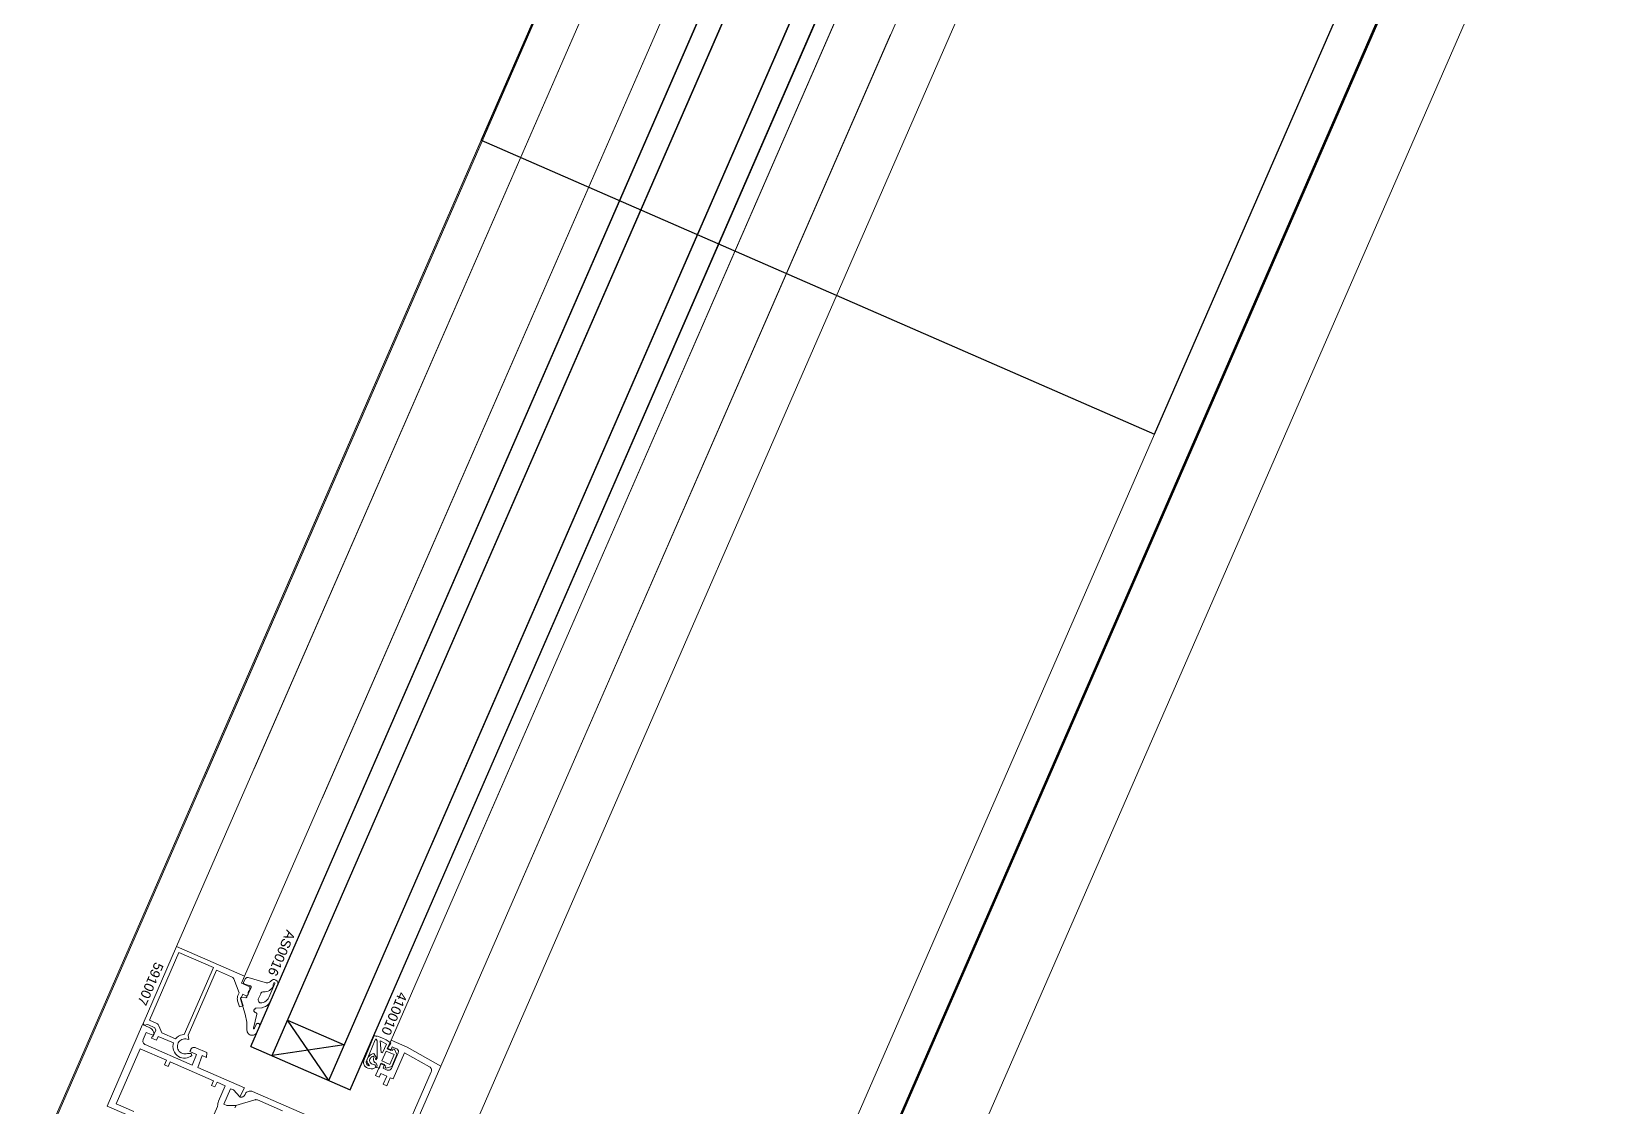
# Model space of a CAD drawing. Header units: millimetres. Extents: x -50172 to 90294, y -80883 to 956680.
# Drawn here: x 5260 to 5664, y -15446.1 to -15168.1 of the extents above; entities that cross this region are included whole.
import ezdxf

# ---------------------------------------------------------------- set-up
doc = ezdxf.new("R2010")
doc.units = ezdxf.units.MM
doc.header["$MEASUREMENT"] = 0
doc.linetypes.add('Dot & Dashed', pattern=[670.277762, 352.777767, -176.388884, 0, -141.111112])
for name, color, linetype, lineweight in [('0_Pen_No__2', 8, 'Continuous', 15), ('0_Pen_No__5', 7, 'Continuous', 25), ('0_Pen_No__7', 7, 'Continuous', 35), ('0_Pen_No__9', 7, 'Continuous', 13), ('New_A-20-M_Roof_Pen_No__93', 8, 'Continuous', 13), ('New_A-25-M_Curtain_Wall_Pen_No__90', 8, 'Continuous', 20), ('New_A-25-M_Wall_Ext_Pen_No__87', 8, 'Continuous', 20), ('New_ArchiCAD Windows_Pen_No__3', 7, 'Continuous', 18)]:
    doc.layers.add(name, color=color, linetype=linetype, lineweight=lineweight)
for name, color, linetype, lineweight, true_color in [('0_Pen_No__40', 7, 'Continuous', 35, 0x2a2a2a), ('New_A-25-M_Curtain_Wall_Pen_No__69', 7, 'Continuous', 20, 0x606060), ('New_ArchiCAD Windows_Pen_No__23', 7, 'Continuous', 30, 0x2a2a2a)]:
    doc.layers.add(name, color=color, linetype=linetype, lineweight=lineweight, true_color=true_color)
for name, color, linetype in [('New_A-20-M_Roof', 7, 'Continuous'), ('New_A-25-M_Curtain_Wall', 7, 'Continuous'), ('New_A-25-M_Wall_Ext', 7, 'Continuous'), ('New_ArchiCAD Windows', 7, 'Continuous')]:
    doc.layers.add(name, color=color, linetype=linetype)
doc.styles.add('GENERATED_STYLE_3', font='')
doc.styles.get('GENERATED_STYLE_3').set_extended_font_data('Arial')

# ---------------------------------------------------------------- blocks, each defined once
blk = doc.blocks.new('Wall_2_1', base_point=(10092.6, -4631.3))
at = {"layer": 'New_A-25-M_Wall_Ext_Pen_No__87', "linetype": 'Continuous', "flags": 128}
for points in [[(10000.93, -4591.33), (2142.47, -22613.27)], [(2234.14, -22653.24), (10092.6, -4631.3)]]:
    blk.add_lwpolyline(points, dxfattribs=at)
blk = doc.blocks.new('Wall_4_1', base_point=(9982.59, -4632.6))
at = {"layer": 'New_A-25-M_Wall_Ext_Pen_No__87', "linetype": 'Continuous', "flags": 128}
blk.add_lwpolyline([(4871.77, -16353.33), (9982.59, -4632.6)], dxfattribs=at)
blk = doc.blocks.new('Triple Window 19_2')
at = {"layer": 'New_ArchiCAD Windows_Pen_No__23', "linetype": 'Continuous'}
for p, q in [((725, 0), (812.5, 0)), ((812.5, 0), (812.5, -190)), ((725, -190), (662.5, -190)), ((812.5, -190), (725, -190))]:
    blk.add_line(p, q, dxfattribs=at)
at = {"layer": 'New_ArchiCAD Windows_Pen_No__3', "linetype": 'Continuous'}
for p, q in [((812.5, 0), (1100, 0)), ((1100, -190), (812.5, -190)), ((-1175, -200), (1175, -200))]:
    blk.add_line(p, q, dxfattribs=at)
blk = doc.blocks.new('Wall_239_1', base_point=(10165.92, -4712.54))
at = {"layer": 'New_ArchiCAD Windows', "color": 251, "linetype": 'Continuous', "lineweight": 20, "true_color": 0x606060, "xscale": -1, "zscale": 1000, "rotation": 66.44041158399281}
blk.add_blockref('Triple Window 19_2', (5701.05, -14451.52), dxfattribs=at)
blk = doc.blocks.new('Morph_2_1')
at = {"layer": 'New_A-20-M_Roof_Pen_No__93', "linetype": 'Continuous', "flags": 128}
blk.add_lwpolyline([(2064.53, -22792.01), (10012.82, -4564.06)], dxfattribs=at)
blk = doc.blocks.new('Beam_8_1', base_point=(10000.93, -4591.33))
at = {"layer": 'New_A-25-M_Curtain_Wall_Pen_No__69', "linetype": 'Dot & Dashed'}
blk.add_line((10000.93, -4591.33), (2142.47, -22613.27), dxfattribs=at)
at = {"layer": 'New_A-25-M_Curtain_Wall_Pen_No__90', "linetype": 'Continuous'}
for p, q in [((10000.93, -4591.33), (2142.47, -22613.27)), ((10203.2, -4679.52), (2344.74, -22701.46))]:
    blk.add_line(p, q, dxfattribs=at)

msp = doc.modelspace()

# ---------------------------------------------------------------- linework, layer by layer
at = {"layer": '0_Pen_No__2', "linetype": 'Continuous', "flags": 128}
for points in [[(5301.31, -15432.32), (5301.51, -15432.85), (5301.14, -15433.12), (5300.73, -15433.33), (5300.29, -15433.47), (5299.84, -15433.55), (5299.38, -15433.55), (5298.93, -15433.49), (5298.49, -15433.35), (5298.04, -15433.11), (5297.63, -15432.8), (5297.29, -15432.43), (5297.01, -15432), (5296.8, -15431.53), (5296.67, -15431.04), (5296.63, -15430.53), (5296.66, -15430.02), (5296.73, -15429.64), (5292.78, -15427.92), (5292.34, -15428.93), (5291.06, -15428.37), (5291.22, -15428), (5291.4, -15428.08), (5292.16, -15426.34), (5291.9, -15425.68), (5290.11, -15424.9), (5289.2, -15425.01), (5288.89, -15424.59), (5297.56, -15404.7), (5315.16, -15412.37), (5314.36, -15414.2), (5316.47, -15415.12), (5316.53, -15416.01), (5316.39, -15416.11), (5316.27, -15416.22), (5316.18, -15416.35), (5316.1, -15416.5), (5316.06, -15416.66), (5316.03, -15416.82), (5316.04, -15416.98), (5316.07, -15417.14), (5315.66, -15417.5), (5314.65, -15417.06), (5314.19, -15418.11), (5314.75, -15420.02), (5313.79, -15420.31), (5313.33, -15418.74), (5313.27, -15418.47), (5313.25, -15418.19), (5313.27, -15417.91), (5313.32, -15417.64), (5313.42, -15417.38), (5313.73, -15416.66), (5312.33, -15413.09), (5312.26, -15412.95), (5312.17, -15412.82), (5312.06, -15412.71), (5311.93, -15412.61), (5311.79, -15412.54), (5307.87, -15410.83)], [(5307.87, -15410.83), (5300.56, -15427.6), (5300.69, -15428.76), (5300.26, -15428.64), (5299.93, -15428.57), (5299.6, -15428.57), (5299.27, -15428.62), (5298.95, -15428.72), (5298.66, -15428.88), (5298.4, -15429.08), (5298.17, -15429.33), (5298, -15429.61), (5297.87, -15429.92), (5297.79, -15430.25), (5297.78, -15430.58), (5297.82, -15430.91), (5297.91, -15431.23), (5298.06, -15431.53), (5298.26, -15431.8), (5298.5, -15432.03), (5298.77, -15432.21), (5299.08, -15432.35), (5299.4, -15432.44), (5299.73, -15432.46), (5300.07, -15432.43), (5300.39, -15432.35), (5301.31, -15432.32)], [(5312.65, -15446.4), (5312.93, -15445.76), (5310.51, -15445.8), (5309.78, -15445.48), (5311.54, -15441.45), (5312.27, -15441.77), (5313.89, -15443.56), (5315.11, -15441.26), (5303.01, -15435.98), (5304.13, -15432.87), (5305.33, -15433.39), (5305.41, -15432.12), (5302.52, -15430.86), (5302.37, -15430.81), (5302.22, -15430.78), (5302.06, -15430.78), (5301.91, -15430.8), (5301.76, -15430.84), (5301.61, -15430.91), (5301.49, -15431), (5301.37, -15431.11), (5301.28, -15431.24), (5301.2, -15431.38), (5301, -15431.83), (5302.75, -15432.59), (5301.55, -15435.34), (5289.45, -15430.07), (5289.31, -15429.99), (5289.18, -15429.9), (5289.07, -15429.79), (5288.98, -15429.66), (5288.92, -15429.52), (5288.87, -15429.37), (5288.85, -15429.21), (5288.85, -15429.05), (5288.88, -15428.9), (5288.93, -15428.75), (5289.73, -15426.92), (5291.38, -15427.64), (5291.78, -15427.25), (5291.57, -15426.72), (5291.43, -15426.44), (5291.25, -15426.18), (5291.04, -15425.96), (5290.79, -15425.77), (5290.51, -15425.62), (5288.77, -15424.86), (5279.58, -15445.95), (5284.62, -15448.14)], [(5334.34, -15508.01), (5365.91, -15435.59), (5357.15, -15430.68), (5353.02, -15428.88)], [(5353.02, -15428.88), (5352.02, -15431.17), (5352.94, -15431.57), (5353.34, -15430.65), (5354.44, -15431.13), (5354.55, -15431.19), (5354.65, -15431.27), (5354.74, -15431.36), (5354.81, -15431.46), (5354.86, -15431.57), (5354.9, -15431.69), (5354.92, -15431.82), (5354.91, -15431.94), (5354.89, -15432.07), (5354.85, -15432.19), (5353.09, -15436.22), (5353.03, -15436.33), (5352.96, -15436.43), (5352.87, -15436.52), (5352.77, -15436.59), (5352.65, -15436.64), (5352.53, -15436.68), (5352.41, -15436.7), (5352.28, -15436.7), (5352.16, -15436.67), (5352.04, -15436.63), (5350.94, -15436.15), (5351.34, -15435.24), (5350.42, -15434.84), (5349.02, -15438.05), (5349.94, -15438.44), (5350.34, -15437.53), (5351.9, -15438.21), (5350.98, -15440.32), (5351.9, -15440.72), (5352.82, -15438.61), (5353.55, -15438.93), (5356.5, -15432.15), (5362.99, -15435.79), (5363.13, -15435.88), (5363.24, -15435.99), (5363.34, -15436.12), (5363.42, -15436.26), (5363.47, -15436.42), (5363.5, -15436.58), (5363.5, -15436.74), (5363.47, -15436.9), (5363.42, -15437.06), (5354.16, -15458.29)], [(5286.5, -15447.33), (5281.92, -15445.33), (5288.11, -15431.12), (5294.99, -15434.12), (5294.47, -15435.31), (5295.39, -15435.71), (5295.91, -15434.52), (5307.09, -15439.4), (5306.57, -15440.59), (5307.49, -15440.99), (5308.01, -15439.8), (5310.11, -15440.71), (5308.37, -15444.7), (5308.27, -15444.99), (5308.22, -15445.29), (5308.21, -15445.6), (5308.2, -15445.74), (5308.17, -15445.89), (5308.12, -15446.03), (5305.46, -15452.14)], [(5334.64, -15449.77), (5317.22, -15442.18), (5317, -15442.1), (5316.77, -15442.06), (5316.53, -15442.06), (5316.3, -15442.09), (5316.07, -15442.16), (5315.86, -15442.26), (5315.67, -15442.39), (5315.5, -15442.56), (5315.36, -15442.75), (5315.25, -15442.95), (5315.21, -15443.04), (5315.13, -15443.18), (5315.04, -15443.31), (5314.93, -15443.42), (5314.8, -15443.51), (5314.66, -15443.58), (5314.51, -15443.62), (5314.35, -15443.64), (5314.19, -15443.64), (5314.04, -15443.61), (5313.89, -15443.56), (5312.27, -15441.77), (5311.54, -15441.45), (5309.78, -15445.48), (5310.51, -15445.8), (5312.92, -15445.78), (5317.8, -15444.32), (5317.94, -15444.29), (5318.08, -15444.28), (5318.22, -15444.29), (5318.36, -15444.32), (5318.49, -15444.37), (5324.92, -15447.17)]]:
    msp.add_lwpolyline(points, dxfattribs=at)
msp.add_lwpolyline([(5307.08, -15410.15), (5298.18, -15406.28), (5290.55, -15423.78), (5292.46, -15424.62), (5292.6, -15424.69), (5292.72, -15424.79), (5292.83, -15424.9), (5292.92, -15425.03), (5292.99, -15425.17), (5293.72, -15427.02), (5297.3, -15428.58), (5297.66, -15428.2), (5298.07, -15427.89), (5298.54, -15427.65), (5299.03, -15427.49), (5299.55, -15427.42)], close=True, dxfattribs=at)
at = {"layer": '0_Pen_No__40', "linetype": 'Continuous'}
msp.add_line((9735.36, -5700.74), (2596.69, -22071.98), dxfattribs=at)
at = {"layer": '0_Pen_No__5', "linetype": 'Continuous'}
for p, q in [((5465.43, -15089.52), (5343.16, -15369.94)), ((5470.93, -15091.92), (5348.66, -15372.34)), ((5485.6, -15098.32), (5363.32, -15378.73)), ((5491.1, -15100.71), (5368.82, -15381.13)), ((5316.74, -15430.51), (5439.02, -15150.1)), ((5322.24, -15432.91), (5444.52, -15152.5)), ((5336.91, -15439.31), (5459.18, -15158.89)), ((5342.41, -15441.71), (5464.68, -15161.29)), ((5326.24, -15423.75), (5340.91, -15430.14)), ((5336.91, -15439.31), (5326.24, -15423.75)), ((5316.74, -15430.51), (5342.41, -15441.71)), ((5340.91, -15430.14), (5322.24, -15432.91))]:
    msp.add_line(p, q, dxfattribs=at)
at = {"layer": '0_Pen_No__9', "linetype": 'Continuous'}
for p, q in [((5433.46, -15093.04), (5317.58, -15358.79)), ((5451.06, -15100.71), (5335.18, -15366.46)), ((5488.92, -15117.22), (5373.04, -15382.97)), ((5502.61, -15122.1), (5386.33, -15388.76)), ((5297.56, -15404.7), (5413.44, -15138.95)), ((5315.16, -15412.37), (5431.04, -15146.62)), ((5353.02, -15428.88), (5468.9, -15163.13)), ((5365.91, -15435.59), (5482.19, -15168.93))]:
    msp.add_line(p, q, dxfattribs=at)
at = {"layer": '0_Pen_No__9', "linetype": 'Continuous', "flags": 128}
for points in [[(5316.11, -15412.72), (5315.98, -15412.71), (5315.85, -15412.72), (5315.72, -15412.75), (5315.6, -15412.81), (5315.48, -15412.88), (5315.39, -15412.97), (5315.3, -15413.08), (5315.24, -15413.19), (5314.89, -15414), (5314.87, -15414.05), (5314.87, -15414.1), (5314.87, -15414.15), (5314.88, -15414.2), (5314.89, -15414.24), (5314.92, -15414.29), (5314.95, -15414.33), (5314.99, -15414.36), (5315.03, -15414.39), (5315.08, -15414.4), (5316.65, -15414.88), (5316.7, -15414.89), (5316.74, -15414.92), (5316.78, -15414.95), (5316.81, -15414.99), (5316.84, -15415.04), (5316.85, -15415.08), (5316.86, -15415.13), (5316.86, -15415.19), (5316.86, -15415.24), (5316.84, -15415.28), (5315.76, -15417.75), (5315.74, -15417.79), (5315.72, -15417.83), (5315.68, -15417.86), (5315.65, -15417.89), (5315.6, -15417.91), (5315.56, -15417.92), (5315.52, -15417.93), (5315.47, -15417.93), (5314.4, -15417.86), (5314.35, -15417.86), (5314.3, -15417.87), (5314.26, -15417.89), (5314.21, -15417.92), (5314.17, -15417.95), (5314.14, -15417.99), (5314.12, -15418.03), (5314.1, -15418.07), (5314.09, -15418.12), (5314.08, -15418.17), (5314.09, -15418.22), (5314.11, -15418.27), (5314.7, -15420.2), (5315.33, -15422.19), (5315.68, -15424.24), (5315.74, -15426.33), (5315.77, -15426.56), (5315.85, -15426.79), (5315.96, -15427), (5316.1, -15427.19), (5316.28, -15427.36), (5316.48, -15427.49), (5316.7, -15427.58), (5316.93, -15427.63), (5317.17, -15427.65), (5317.41, -15427.62), (5317.64, -15427.56), (5317.85, -15427.45), (5318.05, -15427.31), (5318.21, -15427.14), (5319.04, -15425.25), (5319.07, -15425.17), (5319.08, -15425.09), (5319.08, -15425.01), (5319.07, -15424.93), (5319.04, -15424.85), (5319, -15424.78), (5318.95, -15424.71), (5318.89, -15424.65), (5318.82, -15424.61), (5318.74, -15424.58), (5318.66, -15424.56), (5318.58, -15424.55), (5318.5, -15424.56), (5318.42, -15424.58), (5318.34, -15424.61), (5318.27, -15424.66), (5318.21, -15424.71), (5318.16, -15424.78), (5318.12, -15424.85), (5317.7, -15425.82), (5317.68, -15425.87), (5317.65, -15425.9), (5317.62, -15425.94), (5317.58, -15425.97), (5317.53, -15425.99), (5317.49, -15426), (5317.44, -15426.01), (5317.43, -15425.97), (5317.42, -15425.92), (5317.42, -15425.87), (5317.43, -15425.83), (5318.31, -15422.16), (5318.32, -15422.08), (5318.29, -15422.01), (5318.27, -15421.97), (5318.24, -15421.93), (5318.21, -15421.9), (5318.17, -15421.87), (5318.13, -15421.85), (5317.85, -15421.72), (5317.77, -15421.68), (5317.7, -15421.63), (5317.65, -15421.56), (5317.6, -15421.49), (5317.57, -15421.41), (5317.55, -15421.32), (5317.55, -15421.23), (5317.56, -15421.15), (5317.59, -15421.07), (5317.63, -15420.99), (5317.69, -15420.92), (5317.75, -15420.86), (5318, -15420.68), (5318.04, -15420.65), (5318.08, -15420.64), (5318.12, -15420.62), (5318.17, -15420.62), (5319.6, -15420.56), (5319.67, -15420.55), (5319.73, -15420.53), (5320.06, -15420.42), (5320.52, -15420.23), (5320.94, -15419.95), (5321.31, -15419.62), (5321.62, -15419.22), (5321.86, -15418.78), (5323.66, -15414.66), (5323.71, -15414.5), (5323.74, -15414.34), (5323.74, -15414.17), (5323.71, -15414.01), (5323.65, -15413.85), (5323.58, -15413.7), (5323.47, -15413.57), (5323.35, -15413.46), (5323.21, -15413.37), (5323.06, -15413.31), (5322.9, -15413.27), (5322.73, -15413.26), (5322.57, -15413.27), (5322.4, -15413.32), (5322.25, -15413.38), (5322.12, -15413.48), (5322, -15413.59), (5321.82, -15413.76), (5321.62, -15413.9), (5321.4, -15414), (5321.17, -15414.06), (5320.92, -15414.09), (5320.68, -15414.08), (5320.44, -15414.03)], [(5318.74, -15418.18), (5318.69, -15418.31), (5318.67, -15418.45), (5318.68, -15418.58), (5318.7, -15418.71), (5318.75, -15418.84), (5318.81, -15418.96), (5318.9, -15419.06), (5319, -15419.15), (5319.12, -15419.22), (5319.24, -15419.27), (5319.38, -15419.3), (5319.51, -15419.3), (5319.64, -15419.29), (5320.02, -15419.17), (5320.37, -15419), (5320.69, -15418.77), (5320.98, -15418.5), (5321.21, -15418.19), (5321.4, -15417.84), (5322.94, -15414.29), (5322.95, -15414.27), (5322.96, -15414.24), (5322.96, -15414.22), (5322.95, -15414.19), (5322.94, -15414.17), (5322.93, -15414.15), (5322.92, -15414.13), (5322.9, -15414.11), (5322.88, -15414.1), (5322.86, -15414.09), (5322.83, -15414.08), (5322.81, -15414.08), (5322.78, -15414.08), (5322.76, -15414.09), (5322.74, -15414.1), (5322.72, -15414.11), (5322.7, -15414.13), (5322.68, -15414.15), (5322.67, -15414.17), (5322.52, -15414.51), (5322.51, -15414.55), (5322.5, -15414.6), (5322.5, -15414.64), (5322.5, -15414.69), (5322.52, -15414.73), (5322.54, -15414.77), (5322.56, -15414.81), (5322.59, -15414.85), (5322.56, -15414.93), (5322.38, -15415.27), (5322.15, -15415.58), (5321.87, -15415.85), (5321.56, -15416.07), (5321.22, -15416.24), (5320.85, -15416.36), (5320.47, -15416.42), (5320.09, -15416.42), (5319.97, -15416.42), (5319.84, -15416.44), (5319.73, -15416.48), (5319.62, -15416.54), (5319.52, -15416.61), (5319.43, -15416.69), (5319.36, -15416.79), (5319.3, -15416.9)], [(5346.01, -15434.15), (5348.42, -15428.27), (5348.7, -15427.71), (5349.27, -15427.98), (5349.34, -15427.82), (5349.5, -15427.87), (5350.65, -15428.27), (5351.74, -15428.83), (5352.75, -15429.51), (5352.97, -15429.69), (5352.07, -15430.97), (5353.39, -15431.55), (5353.51, -15431.27), (5353.87, -15431.26), (5354.55, -15432.63), (5353.21, -15435.69), (5351.75, -15436.13), (5351.51, -15435.85), (5351.63, -15435.58), (5350.31, -15435.01), (5350.07, -15436.12), (5349.29, -15435.96), (5349.42, -15435.33), (5349.07, -15434.81), (5348.96, -15434.77), (5348.86, -15434.71), (5348.76, -15434.63), (5348.68, -15434.54), (5348.62, -15434.44), (5348.58, -15434.33), (5348.55, -15434.21), (5348.5, -15434.04), (5348.49, -15433.86), (5348.5, -15433.68), (5348.54, -15433.5), (5348.61, -15433.34), (5348.37, -15433.06), (5348.16, -15433.15), (5347.97, -15433.27), (5347.8, -15433.43), (5347.66, -15433.6), (5347.55, -15433.8), (5347.47, -15434.01), (5347.45, -15434.14), (5347.46, -15434.28), (5347.49, -15434.41), (5347.54, -15434.54), (5347.61, -15434.65), (5347.7, -15434.75), (5347.81, -15434.84), (5347.99, -15434.99), (5348.19, -15435.12), (5348.4, -15435.22), (5348.64, -15435.28), (5348.87, -15435.31), (5349.06, -15436.01), (5348.68, -15436.18), (5348.27, -15436.28), (5347.85, -15436.3), (5347.43, -15436.26), (5347.03, -15436.14), (5346.65, -15435.96), (5346.31, -15435.71), (5346.16, -15435.53), (5346.04, -15435.32), (5345.96, -15435.09), (5345.91, -15434.86), (5345.91, -15434.62), (5345.94, -15434.38)], [(5348.92, -15428.79), (5346.6, -15434.5), (5346.59, -15434.65), (5346.6, -15434.79), (5346.63, -15434.94), (5346.69, -15435.07), (5346.77, -15435.19), (5346.86, -15435.3), (5346.97, -15435.4), (5347.1, -15435.47), (5347.24, -15435.52), (5347.38, -15435.55), (5347.44, -15435.39), (5347.25, -15435.25), (5347.09, -15435.07), (5346.96, -15434.87), (5346.87, -15434.66), (5346.81, -15434.43), (5346.78, -15434.19), (5346.8, -15433.95), (5346.93, -15433.62), (5347.11, -15433.31), (5347.34, -15433.03), (5347.61, -15432.79), (5347.91, -15432.6), (5348.24, -15432.47), (5348.59, -15432.38), (5349.21, -15433.49), (5349, -15433.72), (5349.1, -15434.02), (5349.45, -15433.53), (5349.4, -15429.08), (5349.17, -15428.61), (5348.98, -15428.62)], [(5351.7, -15429.86), (5351.8, -15429.93), (5350.81, -15432.19), (5350.43, -15432.12), (5350.19, -15429.05), (5350.42, -15429.16)], [(5351.78, -15431.72), (5353.8, -15432.6), (5352.68, -15435.17), (5350.66, -15434.29)]]:
    msp.add_lwpolyline(points, close=True, dxfattribs=at)

# ---------------------------------------------------------------- block references
at = {"layer": 'New_A-20-M_Roof', "linetype": 'Continuous', "lineweight": 0}
msp.add_blockref('Morph_2_1', (0, 0), dxfattribs=at)
at = {"layer": 'New_A-25-M_Curtain_Wall', "color": 8, "lineweight": 20}
msp.add_blockref('Beam_8_1', (10000.93, -4591.33), dxfattribs=at)
at = {"layer": 'New_A-25-M_Wall_Ext', "color": 250, "lineweight": 50, "true_color": 0x2a2a2a}
for name, p in [('Wall_4_1', (9982.59, -4632.6)), ('Wall_239_1', (10165.92, -4712.54)), ('Wall_2_1', (10092.6, -4631.3))]:
    msp.add_blockref(name, p, dxfattribs=at)

# ---------------------------------------------------------------- texts
at = {"layer": '0_Pen_No__7', "linetype": 'Continuous', "char_height": 2.5, "attachment_point": 7, "rotation": 246.4404, "style": 'GENERATED_STYLE_3'}
for s, insert in [('\\A1;{\\fArial|b0|i0|c0|p34;AS0016}', (5326.02, -15400.21)), ('\\A1;{\\fArial|b0|i0|c0|p34;591007}', (5291.95, -15408.53)), ('\\A1;{\\fArial|b0|i0|c0|p34;410010}', (5355.03, -15416.23))]:
    msp.add_mtext(s, dxfattribs=dict(at, insert=insert))

doc.saveas('drawing.dxf')
